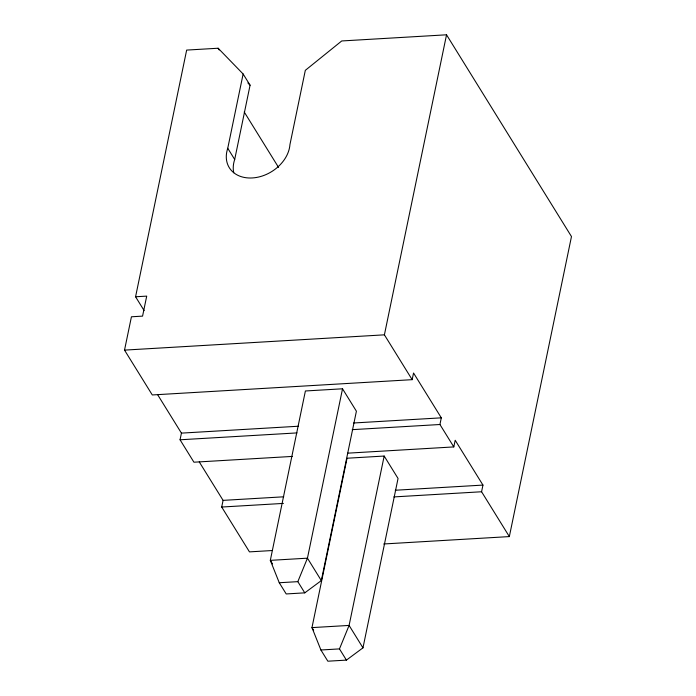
<?xml version="1.0" encoding="UTF-8"?>
<svg xmlns="http://www.w3.org/2000/svg" width="696" height="696" viewBox="0 0 696 696"><rect width="100%" height="100%" fill="white"/><g stroke="black" fill="none" stroke-linecap="round" stroke-linejoin="round"><path stroke-width="1.04" d="M347.695 453.166L453.809 446.919L439.933 424.508L441.308 417.835L413.546 373.004L412.163 379.668L152.285 394.954L124.523 350.114L131.431 316.784L142.567 316.123L146.708 296.122L135.572 296.774L186.659 50.086L218.144 48.233L243.13 73.993L250.073 85.208L234.691 159.488A33.939 25.639 -31.8 0 0 233.743 172.747M234.691 159.488L227.749 148.274L243.13 73.993M292.477 456.411L193.932 462.205L180.055 439.785L181.43 433.121L157.635 394.693M272.206 550.536L249.464 551.876L221.702 507.036L223.085 500.372L199.282 461.944M342.528 388.794L307.449 558.175L297.827 581.647L304.77 592.853L321.326 580.595L356.404 411.214L342.528 388.794L305.396 390.978L270.318 560.358L279.261 582.743L286.204 593.949L304.77 592.853M412.163 379.668L384.401 334.837L446.536 34.8L341.727 40.96L305.318 70.34L289.936 144.62A33.939 25.639 -31.8 0 1 252.317 177.95A33.939 25.639 -31.8 0 1 227.749 148.274M384.175 456.045L349.096 625.426L339.474 648.898L346.417 660.112L362.973 647.846L398.051 478.465L384.175 456.045L347.043 458.229L311.973 627.609L320.908 649.994L327.851 661.2L346.417 660.112M453.809 446.919L455.193 440.255L482.954 485.086L481.58 491.759L509.342 536.59L383.74 543.976M509.342 536.59L571.477 236.553L446.536 34.8M124.523 350.114L384.401 334.837M181.43 433.121L298.375 426.239M353.603 422.994L441.308 417.835M180.055 439.785L297.001 432.912M352.22 429.658L439.933 424.508M223.085 500.372L283.716 496.805M395.25 490.245L482.954 485.086M221.702 507.036L283.42 503.408M393.866 496.918L481.58 491.759M279.261 582.743L297.827 581.647M320.908 649.994L339.474 648.898M247.872 82.928L250.073 85.208M218.144 48.233L219.205 49.955M244.218 111.969L278.565 167.431M321.326 580.595L307.449 558.175L270.318 560.358L272.545 563.943M362.973 647.846L349.096 625.426L311.973 627.609L313.635 630.298M135.572 296.774L144.124 310.599"/></g></svg>
